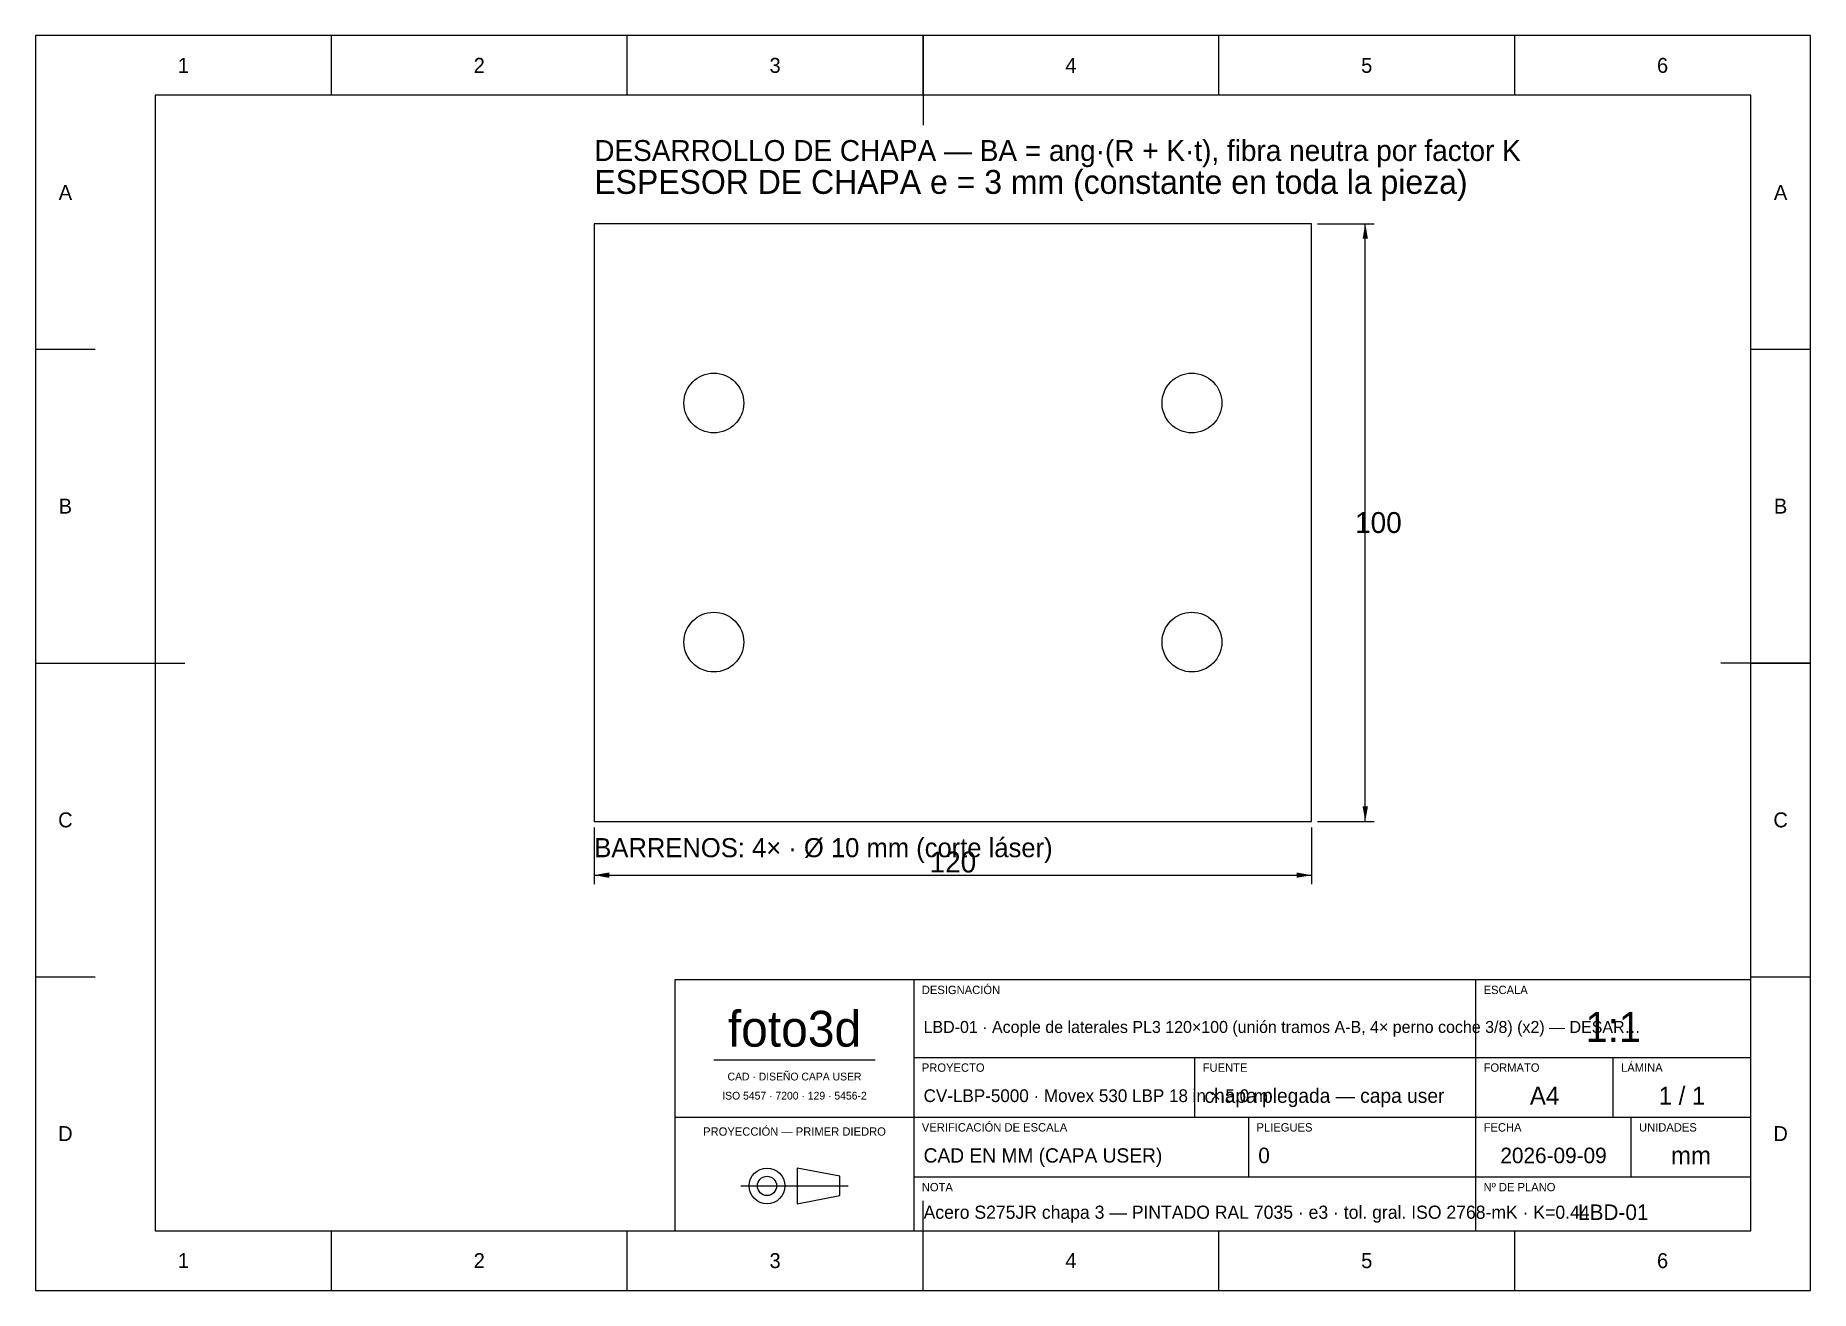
# Model space of a CAD drawing. Extents: x 0 to 297, y 0 to 210.
import ezdxf
from ezdxf.enums import TextEntityAlignment as Align

# ---------------------------------------------------------------- set-up
doc = ezdxf.new("R2010")
doc.units = 0
for name, color, linetype in [('COTAS', 7, 'CONTINUOUS'), ('FINA', 7, 'CONTINUOUS'), ('NORMA', 7, 'CONTINUOUS'), ('TEXTO', 7, 'CONTINUOUS'), ('VISIBLE', 7, 'CONTINUOUS')]:
    doc.layers.add(name, color=color, linetype=linetype)

msp = doc.modelspace()

# ---------------------------------------------------------------- linework, layer by layer
at = {"layer": 'COTAS'}
for p, q in [((214.5, 178.5), (224, 178.5)), ((222.5, 78.5), (222.5, 178.5)), ((93.5, 77.5), (93.5, 68)), ((213.5, 77.5), (213.5, 68)), ((214.5, 78.5), (224, 78.5)), ((93.5, 69.5), (213.5, 69.5))]:
    msp.add_line(p, q, dxfattribs=at)
for points in [[(222.5, 178.5), (222.95, 176), (222.05, 176)], [(222.5, 78.5), (222.95, 81), (222.05, 81)], [(93.5, 69.5), (96, 69.95), (96, 69.05)], [(213.5, 69.5), (211, 69.95), (211, 69.05)]]:
    msp.add_solid(points, dxfattribs=at)
at = {"layer": 'FINA'}
for p, q in [((297, 210), (0, 210)), ((0, 210), (0, 0)), ((49.5, 200), (49.5, 210)), ((99, 200), (99, 210)), ((148.5, 200), (148.5, 210)), ((198, 200), (198, 210)), ((247.5, 200), (247.5, 210)), ((297, 0), (297, 210)), ((0, 157.5), (10, 157.5)), ((287, 157.5), (297, 157.5)), ((0, 105), (10, 105)), ((287, 105), (297, 105)), ((0, 52.5), (10, 52.5)), ((287, 52.5), (297, 52.5)), ((147, 39), (241, 39)), ((194, 29), (194, 39)), ((241, 39), (287, 39)), ((264, 29), (264, 39)), ((113.5, 38.6), (140.5, 38.6)), ((107, 29), (147, 29)), ((147, 29), (241, 29)), ((203, 19), (203, 29)), ((241, 29), (287, 29)), ((267, 19), (267, 29)), ((147, 19), (241, 19)), ((241, 19), (287, 19)), ((118.03, 17.5), (135.97, 17.5)), ((49.5, 0), (49.5, 10)), ((99, 0), (99, 10)), ((148.5, 0), (148.5, 10)), ((198, 0), (198, 10)), ((247.5, 0), (247.5, 10)), ((0, 0), (297, 0))]:
    msp.add_line(p, q, dxfattribs=at)
at = {"layer": 'NORMA'}
for p, q in [((148.5, 210), (148.5, 195)), ((287, 200), (20, 200)), ((20, 200), (20, 10)), ((287, 10), (287, 200)), ((0, 105), (25, 105)), ((297, 105), (282, 105)), ((287, 52), (107, 52)), ((107, 52), (107, 10)), ((147, 10), (147, 52)), ((241, 10), (241, 52)), ((287, 10), (287, 52)), ((148.5, 0), (148.5, 15)), ((20, 10), (287, 10)), ((107, 10), (287, 10))]:
    msp.add_line(p, q, dxfattribs=at)
at = {"layer": 'TEXTO'}
for p, q in [((134.59, 19.11), (127.46, 20.49)), ((127.46, 20.49), (127.46, 14.51)), ((134.59, 15.89), (134.59, 19.11)), ((127.46, 14.51), (134.59, 15.89))]:
    msp.add_line(p, q, dxfattribs=at)
for radius in [2.99, 1.61]:
    msp.add_circle((122.4, 17.5), radius, dxfattribs=at)
at = {"layer": 'VISIBLE'}
for p, q in [((213.5, 178.5), (93.5, 178.5)), ((93.5, 178.5), (93.5, 78.5)), ((213.5, 78.5), (213.5, 178.5)), ((93.5, 78.5), (213.5, 78.5))]:
    msp.add_line(p, q, dxfattribs=at)
for centre in [(113.5, 148.5), (193.5, 148.5), (113.5, 108.5), (193.5, 108.5)]:
    msp.add_circle(centre, 5, dxfattribs=at)

# ---------------------------------------------------------------- texts
at = {"layer": 'COTAS'}
for s, p in [('100', (224.7, 128.5)), ('120', (153.5, 71.7))]:
    msp.add_text(s, height=3.5, dxfattribs=at).set_placement(p, align=Align.MIDDLE_CENTER)
at = {"layer": 'TEXTO'}
for s, height, p in [('1', 2.5, (24.75, 205)), ('2', 2.5, (74.25, 205)), ('3', 2.5, (123.75, 205)), ('4', 2.5, (173.25, 205)), ('5', 2.5, (222.75, 205)), ('6', 2.5, (272.25, 205)), ('A', 2.5, (5, 183.75)), ('A', 2.5, (292, 183.75)), ('B', 2.5, (5, 131.25)), ('B', 2.5, (292, 131.25)), ('C', 2.5, (5, 78.75)), ('C', 2.5, (292, 78.75)), ('foto3d', 6, (127, 43.8)), ('1:1', 5, (264, 44.1)), ('CAD · DISEÑO CAPA USER', 1.3, (127, 35.8)), ('ISO 5457 · 7200 · 129 · 5456-2', 1.3, (127, 32.6)), ('A4', 3, (252.5, 32.6)), ('1 / 1', 3, (275.5, 32.6)), ('D', 2.5, (5, 26.25)), ('PROYECCIÓN — PRIMER DIEDRO', 1.4, (127, 26.6)), ('D', 2.5, (292, 26.25)), ('2026-09-09', 2.6, (254, 22.6)), ('mm', 3, (277, 22.6)), ('LBD-01', 2.6, (264, 13.1)), ('1', 2.5, (24.75, 5)), ('2', 2.5, (74.25, 5)), ('3', 2.5, (123.75, 5)), ('4', 2.5, (173.25, 5)), ('5', 2.5, (222.75, 5)), ('6', 2.5, (272.25, 5))]:
    msp.add_text(s, height=height, dxfattribs=at).set_placement(p, align=Align.MIDDLE_CENTER)
for s, height, p in [('DESARROLLO DE CHAPA — BA = ang·(R + K·t), fibra neutra por factor K', 3.5, (93.5, 189)), ('ESPESOR DE CHAPA e = 3 mm (constante en toda la pieza)', 4, (93.5, 183.5)), ('BARRENOS: 4× · Ø 10 mm (corte láser)', 3.2, (93.5, 72.5)), ('DESIGNACIÓN', 1.4, (148.3, 49.6)), ('ESCALA', 1.4, (242.3, 49.6)), ('PROYECTO', 1.4, (148.3, 36.6)), ('FUENTE', 1.4, (195.3, 36.6)), ('FORMATO', 1.4, (242.3, 36.6)), ('LÁMINA', 1.4, (265.3, 36.6)), ('VERIFICACIÓN DE ESCALA', 1.4, (148.3, 26.6)), ('PLIEGUES', 1.4, (204.3, 26.6)), ('FECHA', 1.4, (242.3, 26.6)), ('UNIDADES', 1.4, (268.3, 26.6)), ('NOTA', 1.4, (148.3, 16.6)), ('Nº DE PLANO', 1.4, (242.3, 16.6))]:
    msp.add_text(s, height=height, dxfattribs=at).set_placement(p)
for s, height, p in [('LBD-01 · Acople de laterales PL3 120×100 (unión tramos A-B, 4× perno coche 3/8) (x2) — DESAR…', 2, (148.6, 44.1)), ('CV-LBP-5000 · Movex 530 LBP 18 in × 5.0 m', 2.1329, (148.6, 32.6)), ('chapa plegada — capa user', 2.4, (195.6, 32.6)), ('CAD EN MM (CAPA USER)', 2.4, (148.6, 22.6)), ('0', 2.6, (204.6, 22.6)), ('Acero S275JR chapa 3 — PINTADO RAL 7035 · e3 · tol. gral. ISO 2768-mK · K=0.44', 2.2, (148.6, 13.1))]:
    msp.add_text(s, height=height, dxfattribs=at).set_placement(p, align=Align.MIDDLE_LEFT)

doc.saveas('drawing.dxf')
